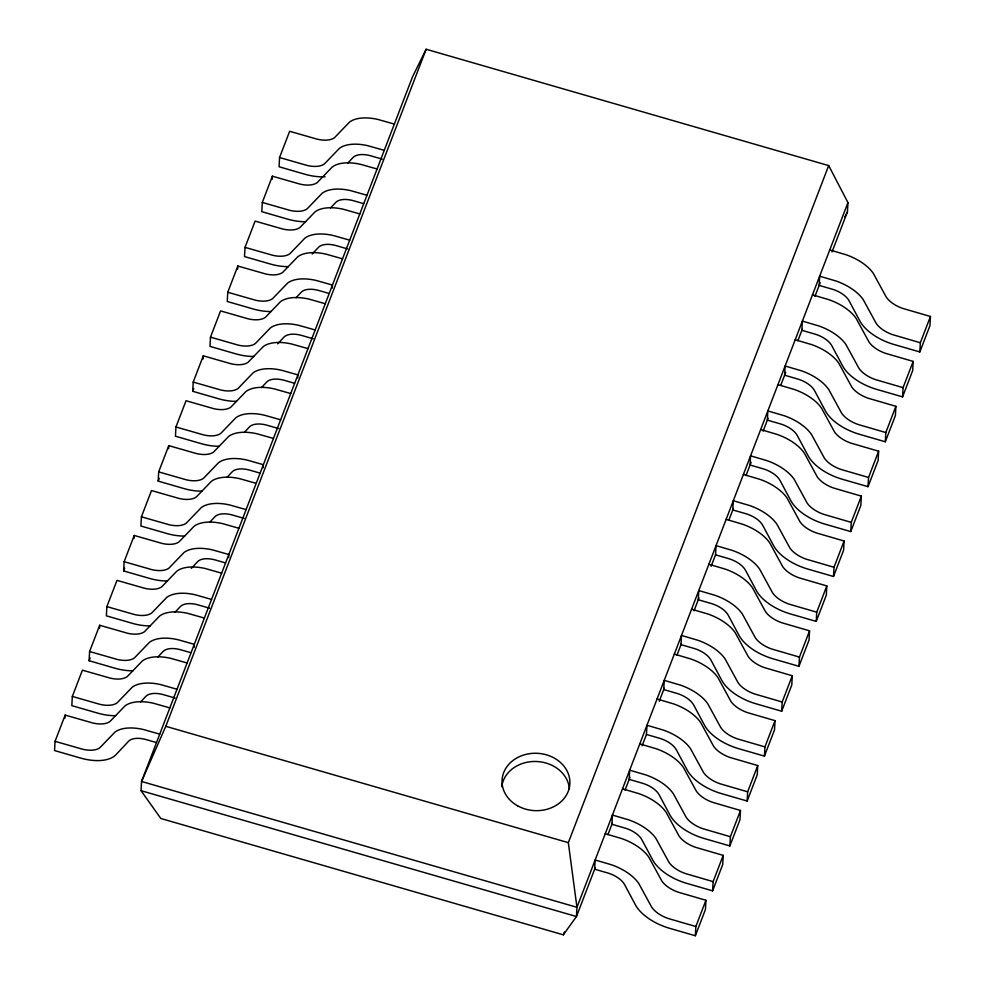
<?xml version="1.0" encoding="UTF-8"?>
<svg xmlns="http://www.w3.org/2000/svg" width="985" height="985" viewBox="0 0 985 985"><rect width="100%" height="100%" fill="white"/><g stroke="black" fill="none" stroke-linecap="round" stroke-linejoin="round"><path stroke-width="1.48" d="M169.839 707.895L153.488 703.253A37.061 19.097 21 0 0 125.033 705.876L110 721.463A22.224 11.451 21 0 1 92.935 723.039L65.158 715.085L55.061 741.336L54.557 750.558L80.228 757.97A39.523 20.365 21 0 0 115.971 754.682L128.542 741.299A19.762 10.182 21 0 1 146.408 739.649L156.393 742.542M64.985 718.151L65.158 715.085M187.113 662.979L170.762 658.349A37.061 19.097 21 0 0 142.308 660.972L127.274 676.56A22.224 11.451 21 0 1 110.209 678.136L82.42 670.169L72.324 696.432L71.831 705.642L97.503 713.066A39.523 20.365 21 0 0 115.639 715.689M132.913 670.785A39.523 20.365 21 0 1 114.777 668.162L89.106 660.738L89.598 651.516L99.694 625.266L127.484 633.232A22.224 11.451 21 0 0 144.549 631.656L159.57 616.056A37.061 19.097 21 0 1 188.024 613.433L204.375 618.075M99.522 628.344L99.694 625.266M221.65 573.171L205.299 568.53A37.061 19.097 21 0 0 176.844 571.152L161.811 586.74A22.224 11.451 21 0 1 144.746 588.316L116.969 580.362L106.872 606.612L106.368 615.834L132.039 623.246A39.523 20.365 21 0 0 150.176 625.881M167.45 580.978A39.523 20.365 21 0 1 149.314 578.343L123.642 570.931L124.135 561.709L134.231 535.458L162.02 543.412A22.224 11.451 21 0 0 179.085 541.836L194.107 526.249A37.061 19.097 21 0 1 222.561 523.626L238.924 528.268M134.071 538.524L134.231 535.458M256.186 483.352L239.835 478.722A37.061 19.097 21 0 0 211.381 481.345L196.347 496.933A22.224 11.451 21 0 1 179.282 498.508L151.505 490.542L141.409 516.805L140.904 526.015L166.576 533.439A39.523 20.365 21 0 0 184.712 536.062M595.223 867.723L576.459 916.53L563.346 934.827L160.801 818.486L141.052 790.684L141.544 781.474L412.543 76.768L426.148 49.25L828.693 165.591L847.95 202.614L847.445 211.824L832.017 251.963M201.987 491.158A39.523 20.365 21 0 1 183.85 488.535L158.179 481.111L158.671 471.889L168.767 445.639L196.557 453.592A22.224 11.451 21 0 0 213.622 452.029L228.655 436.429A37.061 19.097 21 0 1 257.097 433.806L273.461 438.448M168.607 448.717L168.767 445.639M290.723 393.544L274.372 388.903A37.061 19.097 21 0 0 245.918 391.525L230.884 407.113A22.224 11.451 21 0 1 213.819 408.689L186.042 400.735L175.946 426.985L175.441 436.207L201.112 443.619A39.523 20.365 21 0 0 219.261 446.254M236.523 401.338A39.523 20.365 21 0 1 218.387 398.716L192.715 391.291L193.208 382.082L203.304 355.819L231.093 363.785A22.224 11.451 21 0 0 248.158 362.209L263.192 346.621A37.061 19.097 21 0 1 291.646 343.999L307.997 348.628M203.144 358.897L203.304 355.819M325.259 303.725L308.908 299.083A37.061 19.097 21 0 0 280.454 301.705L265.421 317.305A22.224 11.451 21 0 1 248.355 318.881L220.578 310.915L210.482 337.165L209.977 346.388L235.649 353.812A39.523 20.365 21 0 0 253.798 356.435M194.119 647.404L194.291 644.325L177.928 639.696A37.061 19.097 21 0 0 149.474 642.318L134.452 657.906A22.224 11.451 21 0 1 117.387 659.482L89.598 651.516M342.534 258.821L326.183 254.179A37.061 19.097 21 0 0 297.729 256.802L282.695 272.389A22.224 11.451 21 0 1 265.63 273.965L237.841 266.012L227.757 292.262L227.252 301.484L252.923 308.896A39.523 20.365 21 0 0 271.06 311.531M237.68 269.077L237.841 266.012M359.808 213.917L343.445 209.276A37.061 19.097 21 0 0 314.991 211.898L299.969 227.486A22.224 11.451 21 0 1 282.904 229.062L255.115 221.108L245.019 247.358L244.526 256.58L270.198 263.992A39.523 20.365 21 0 0 288.334 266.627M228.655 557.584L228.828 554.518L212.464 549.876A37.061 19.097 21 0 0 184.01 552.499L168.989 568.086A22.224 11.451 21 0 1 151.924 569.662L124.135 561.709M377.07 169.001L360.719 164.372A37.061 19.097 21 0 0 332.265 166.994L317.232 182.582A22.224 11.451 21 0 1 300.166 184.158L272.389 176.192L262.293 202.454L261.788 211.664L287.46 219.089A39.523 20.365 21 0 0 305.596 221.711M272.217 179.27L272.389 176.192M394.345 124.098L377.981 119.456A37.061 19.097 21 0 0 349.527 122.078L334.506 137.678A22.224 11.451 21 0 1 317.441 139.242L289.652 131.288L279.555 157.538L279.063 166.76L304.734 174.185A39.523 20.365 21 0 0 325.062 176.721M263.192 467.776L263.364 464.698L247.001 460.057A37.061 19.097 21 0 0 218.559 462.691L203.526 478.279A22.224 11.451 21 0 1 186.46 479.855L158.671 471.889M297.729 377.957L297.901 374.891L281.55 370.249A37.061 19.097 21 0 0 253.096 372.872L238.062 388.459A22.224 11.451 21 0 1 220.997 390.035L193.208 382.082M332.265 288.149L332.438 285.071L316.087 280.429A37.061 19.097 21 0 0 287.632 283.052L272.599 298.652A22.224 11.451 21 0 1 255.534 300.228L227.757 292.262M715.541 554.851L716.033 545.628L732.384 550.443A37.061 19.097 21 0 1 759.681 569.182L772.585 592.847A22.224 11.451 21 0 0 788.948 604.088L816.725 612.178L816.233 621.4L790.561 613.975A39.523 20.365 21 0 1 756.271 590.446L745.522 570.327A19.762 10.182 21 0 0 728.371 558.557L715.541 554.851L711.121 566.326M695.841 926.528L668.064 918.439A22.224 11.451 21 0 1 651.701 907.197L638.797 883.533A37.061 19.097 21 0 0 611.5 864.793L595.149 859.979L594.657 869.201L607.486 872.907A19.762 10.182 21 0 1 624.638 884.678L635.387 904.796A39.523 20.365 21 0 0 669.677 928.326L695.348 935.75L695.841 926.528L705.937 900.278L678.16 892.176A22.224 11.451 21 0 1 661.797 880.947L648.893 857.282A37.061 19.097 21 0 0 621.597 838.543L605.246 833.729M705.937 900.278L705.445 909.5L695.348 935.75M713.115 881.624L685.338 873.523A22.224 11.451 21 0 1 668.963 862.294L656.059 838.629A37.061 19.097 21 0 0 628.762 819.889L612.424 815.075L611.919 824.297L624.761 828.003A19.762 10.182 21 0 1 641.9 839.774L652.661 859.893A39.523 20.365 21 0 0 686.939 883.422L712.611 890.846L713.115 881.624L723.212 855.374L695.435 847.272A22.224 11.451 21 0 1 679.059 836.031L666.155 812.366A37.061 19.097 21 0 0 638.859 793.639L622.52 788.825M723.212 855.374L722.707 864.584L712.611 890.846M730.39 836.721L702.613 828.619A22.224 11.451 21 0 1 686.237 817.378L673.334 793.713A37.061 19.097 21 0 0 646.037 774.986L629.686 770.171L629.193 779.381L642.023 783.1A19.762 10.182 21 0 1 659.174 794.858L669.923 814.977A39.523 20.365 21 0 0 704.213 838.518L729.885 845.93L730.39 836.721L740.474 810.47L712.709 802.369A22.224 11.451 21 0 1 696.333 791.127L683.43 767.463A37.061 19.097 21 0 0 656.133 748.723L639.782 743.909M740.474 810.47L739.981 819.68L729.885 845.93M747.652 791.817L719.875 783.715A22.224 11.451 21 0 1 703.512 772.474L690.596 748.809A37.061 19.097 21 0 0 663.311 730.07L646.96 725.255L646.455 734.478L659.297 738.184A19.762 10.182 21 0 1 676.436 749.954L687.198 770.073A39.523 20.365 21 0 0 721.476 793.614L747.159 801.027L747.652 791.817L757.748 765.554L729.971 757.453A22.224 11.451 21 0 1 713.596 746.224L700.692 722.559A37.061 19.097 21 0 0 673.395 703.819L657.057 699.005M757.748 765.554L757.243 774.776L747.159 801.027M764.926 746.901L737.149 738.799A22.224 11.451 21 0 1 720.774 727.57L707.87 703.906A37.061 19.097 21 0 0 680.573 685.166L664.235 680.352L663.73 689.574L676.572 693.28A19.762 10.182 21 0 1 693.711 705.051L704.46 725.169A39.523 20.365 21 0 0 738.75 748.698L764.422 756.123L764.926 746.901L775.023 720.651L747.246 712.549A22.224 11.451 21 0 1 730.87 701.308L717.966 677.643A37.061 19.097 21 0 0 690.67 658.916L674.319 654.102M775.023 720.651L774.518 729.873L764.422 756.123M782.188 701.997L754.412 693.896A22.224 11.451 21 0 1 738.048 682.654L725.145 658.99A37.061 19.097 21 0 0 697.848 640.262L681.497 635.448L681.004 644.67L693.834 648.376A19.762 10.182 21 0 1 710.973 660.147L721.734 680.266A39.523 20.365 21 0 0 756.024 703.795L781.696 711.219L782.188 701.997L792.285 675.747L764.508 667.645A22.224 11.451 21 0 1 748.144 656.404L735.229 632.739A37.061 19.097 21 0 0 707.944 614.012L691.593 609.198M792.285 675.747L791.792 684.957L781.696 711.219M799.463 657.093L771.686 648.992A22.224 11.451 21 0 1 755.31 637.751L742.407 614.086A37.061 19.097 21 0 0 715.11 595.346L698.771 590.544L698.266 599.754L711.108 603.473A19.762 10.182 21 0 1 728.247 615.231L738.996 635.35A39.523 20.365 21 0 0 773.287 658.891L798.958 666.303L799.463 657.093L809.559 630.831L781.782 622.742A22.224 11.451 21 0 1 765.407 611.5L752.503 587.836A37.061 19.097 21 0 0 725.206 569.096L708.868 564.282M809.559 630.831L809.054 640.053L798.958 666.303M726.13 519.378L742.481 524.192A37.061 19.097 21 0 1 769.778 542.932L782.681 566.597A22.224 11.451 21 0 0 799.044 577.826L826.821 585.927L826.329 595.149L816.233 621.4M834 567.274L806.222 559.172A22.224 11.451 21 0 1 789.847 547.943L776.943 524.279A37.061 19.097 21 0 0 749.647 505.539L733.308 500.725L732.803 509.947L745.645 513.653A19.762 10.182 21 0 1 762.784 525.424L773.545 545.542A39.523 20.365 21 0 0 807.823 569.071L833.495 576.496L834 567.274L844.096 541.024L816.319 532.922A22.224 11.451 21 0 1 799.943 521.681L787.04 498.016A37.061 19.097 21 0 0 759.743 479.289L743.404 474.474M844.096 541.024L843.591 550.233L833.495 576.496M851.262 522.37L823.485 514.269A22.224 11.451 21 0 1 807.121 503.027L794.218 479.363A37.061 19.097 21 0 0 766.921 460.635L750.57 455.821L750.077 465.031L762.907 468.749A19.762 10.182 21 0 1 780.058 480.508L790.807 500.626A39.523 20.365 21 0 0 825.098 524.168L850.769 531.58L851.262 522.37L861.358 496.12L833.581 488.018A22.224 11.451 21 0 1 817.218 476.777L804.314 453.112A37.061 19.097 21 0 0 777.017 434.373L760.666 429.571M861.358 496.12L860.865 505.33L850.769 531.58M868.536 477.466L840.759 469.365A22.224 11.451 21 0 1 824.383 458.123L811.48 434.459A37.061 19.097 21 0 0 784.183 415.719L767.844 410.905L767.34 420.127L780.182 423.833A19.762 10.182 21 0 1 797.321 435.604L808.082 455.723A39.523 20.365 21 0 0 842.36 479.264L868.031 486.676L868.536 477.466L878.632 451.204L850.855 443.102A22.224 11.451 21 0 1 834.48 431.873L821.576 408.209A37.061 19.097 21 0 0 794.279 389.469L777.941 384.655M878.632 451.204L878.128 460.426L868.031 486.676M885.811 432.55L858.034 424.449A22.224 11.451 21 0 1 841.658 413.22L828.754 389.555A37.061 19.097 21 0 0 801.458 370.816L785.107 366.001L784.614 375.223L797.444 378.929A19.762 10.182 21 0 1 814.595 390.7L825.344 410.819A39.523 20.365 21 0 0 859.634 434.348L885.306 441.772L885.811 432.55L895.894 406.3L868.13 398.199A22.224 11.451 21 0 1 851.754 386.97L838.851 363.293A37.061 19.097 21 0 0 811.554 344.565L795.203 339.751M895.894 406.3L895.402 415.522L885.306 441.772M903.073 387.647L875.296 379.545A22.224 11.451 21 0 1 858.932 368.304L846.016 344.639A37.061 19.097 21 0 0 818.732 325.912L802.381 321.098L801.876 330.32L814.718 334.026A19.762 10.182 21 0 1 831.857 345.797L842.618 365.915A39.523 20.365 21 0 0 876.896 389.444L902.58 396.869L903.073 387.647L913.169 361.396L885.392 353.295A22.224 11.451 21 0 1 869.029 342.054L856.113 318.389A37.061 19.097 21 0 0 828.816 299.662L812.477 294.847M913.169 361.396L912.676 370.606L902.58 396.869M920.347 342.743L892.57 334.641A22.224 11.451 21 0 1 876.194 323.4L863.291 299.736A37.061 19.097 21 0 0 835.994 280.996L819.655 276.194L819.151 285.404L831.993 289.122A19.762 10.182 21 0 1 849.132 300.881L859.88 320.999A39.523 20.365 21 0 0 894.171 344.541L919.842 351.953L920.347 342.743L930.443 316.481L902.666 308.391A22.224 11.451 21 0 1 886.291 297.15L873.387 273.485A37.061 19.097 21 0 0 846.09 254.746L829.739 249.931M930.443 316.481L929.938 325.703L919.842 351.953M89.106 660.738L90.164 657.98M123.642 570.931L124.701 568.16M158.179 481.111L159.238 478.353M192.715 391.291L193.774 388.533M141.052 790.684L576.459 916.53L576.951 907.308L141.544 781.474L165.788 726.314L426.148 49.25M847.95 202.614L576.951 907.308L568.333 842.655L828.693 165.591M563.346 934.827L564.442 931.958M607.917 834.714L612.325 823.238M625.019 790.229L629.994 777.313M642.134 745.731L646.554 734.256M659.248 701.246L664.21 688.318M676.904 655.308L681.324 643.833M694.019 610.823L698.981 597.907M728.937 519.994L733.345 508.531M746.027 475.558L751.136 462.273M763.116 431.135L768.078 418.231M780.748 385.258L785.71 372.367M797.838 340.835L802.246 329.359M814.927 296.399L820.209 282.646M816.725 612.178L826.821 585.927M844.65 217.229L847.445 211.824M347.803 163.079L353.036 157.501A19.762 10.182 21 0 1 370.914 155.864L382.315 159.151M330.529 207.983L335.774 202.417A19.762 10.182 21 0 1 353.64 200.768L363.625 203.649M312.22 254.007L318.5 247.321A19.762 10.182 21 0 1 336.365 245.671L347.779 248.971M295.993 297.802L301.238 292.225A19.762 10.182 21 0 1 319.103 290.575L329.088 293.468M277.684 343.827L283.963 337.141A19.762 10.182 21 0 1 301.829 335.491L313.242 338.791M261.456 387.622L266.689 382.045A19.762 10.182 21 0 1 284.567 380.395L294.552 383.276M244.194 432.526L249.427 426.948A19.762 10.182 21 0 1 267.292 425.298L278.706 428.598M226.919 477.429L232.152 471.852A19.762 10.182 21 0 1 250.03 470.214L260.015 473.096M209.645 522.333L214.89 516.768A19.762 10.182 21 0 1 232.755 515.118L244.169 518.418M191.336 568.357L197.616 561.672A19.762 10.182 21 0 1 215.493 560.022L225.466 562.903M175.108 612.153L180.353 606.575A19.762 10.182 21 0 1 198.219 604.925L209.633 608.225M157.846 657.057L163.079 651.491A19.762 10.182 21 0 1 180.945 649.841L190.93 652.723M140.572 701.973L145.817 696.395A19.762 10.182 21 0 1 163.682 694.745L175.096 698.045M384.248 150.348L367.885 145.718A37.061 19.097 21 0 0 339.431 148.341L324.41 163.929A22.224 11.451 21 0 1 307.345 165.505L279.555 157.538M366.974 195.264L350.623 190.622A37.061 19.097 21 0 0 322.169 193.245L307.135 208.832A22.224 11.451 21 0 1 290.07 210.408L262.293 202.454M349.712 240.168L333.349 235.526A37.061 19.097 21 0 0 304.894 238.148L289.873 253.736A22.224 11.451 21 0 1 272.808 255.312L245.019 247.358M315.163 329.975L298.812 325.346A37.061 19.097 21 0 0 270.358 327.968L255.324 343.556A22.224 11.451 21 0 1 238.272 345.132L210.482 337.165M280.626 419.795L264.275 415.153A37.061 19.097 21 0 0 235.821 417.775L220.788 433.375A22.224 11.451 21 0 1 203.723 434.939L175.946 426.985M246.09 509.602L229.739 504.973A37.061 19.097 21 0 0 201.285 507.595L186.251 523.183A22.224 11.451 21 0 1 169.186 524.759L141.409 516.805M211.553 599.422L195.202 594.78A37.061 19.097 21 0 0 166.748 597.402L151.715 613.002A22.224 11.451 21 0 1 134.649 614.578L106.872 606.612M177.017 689.241L160.666 684.6A37.061 19.097 21 0 0 132.212 687.222L117.178 702.81A22.224 11.451 21 0 1 100.113 704.386L72.324 696.432M165.788 726.314L568.333 842.655M159.742 734.145L143.391 729.503A37.061 19.097 21 0 0 114.937 732.126L99.904 747.726A22.224 11.451 21 0 1 82.838 749.289L55.061 741.336M501.771 786.707A33.946 28.688 3.1 0 1 536.357 761.491A33.946 28.688 3.1 0 1 569.404 789.157M517.531 805.779A33.946 28.688 3.1 0 0 569.859 783.962A33.946 28.688 3.1 0 0 520.523 756.172A33.946 28.688 3.1 0 0 517.531 805.779"/></g></svg>
